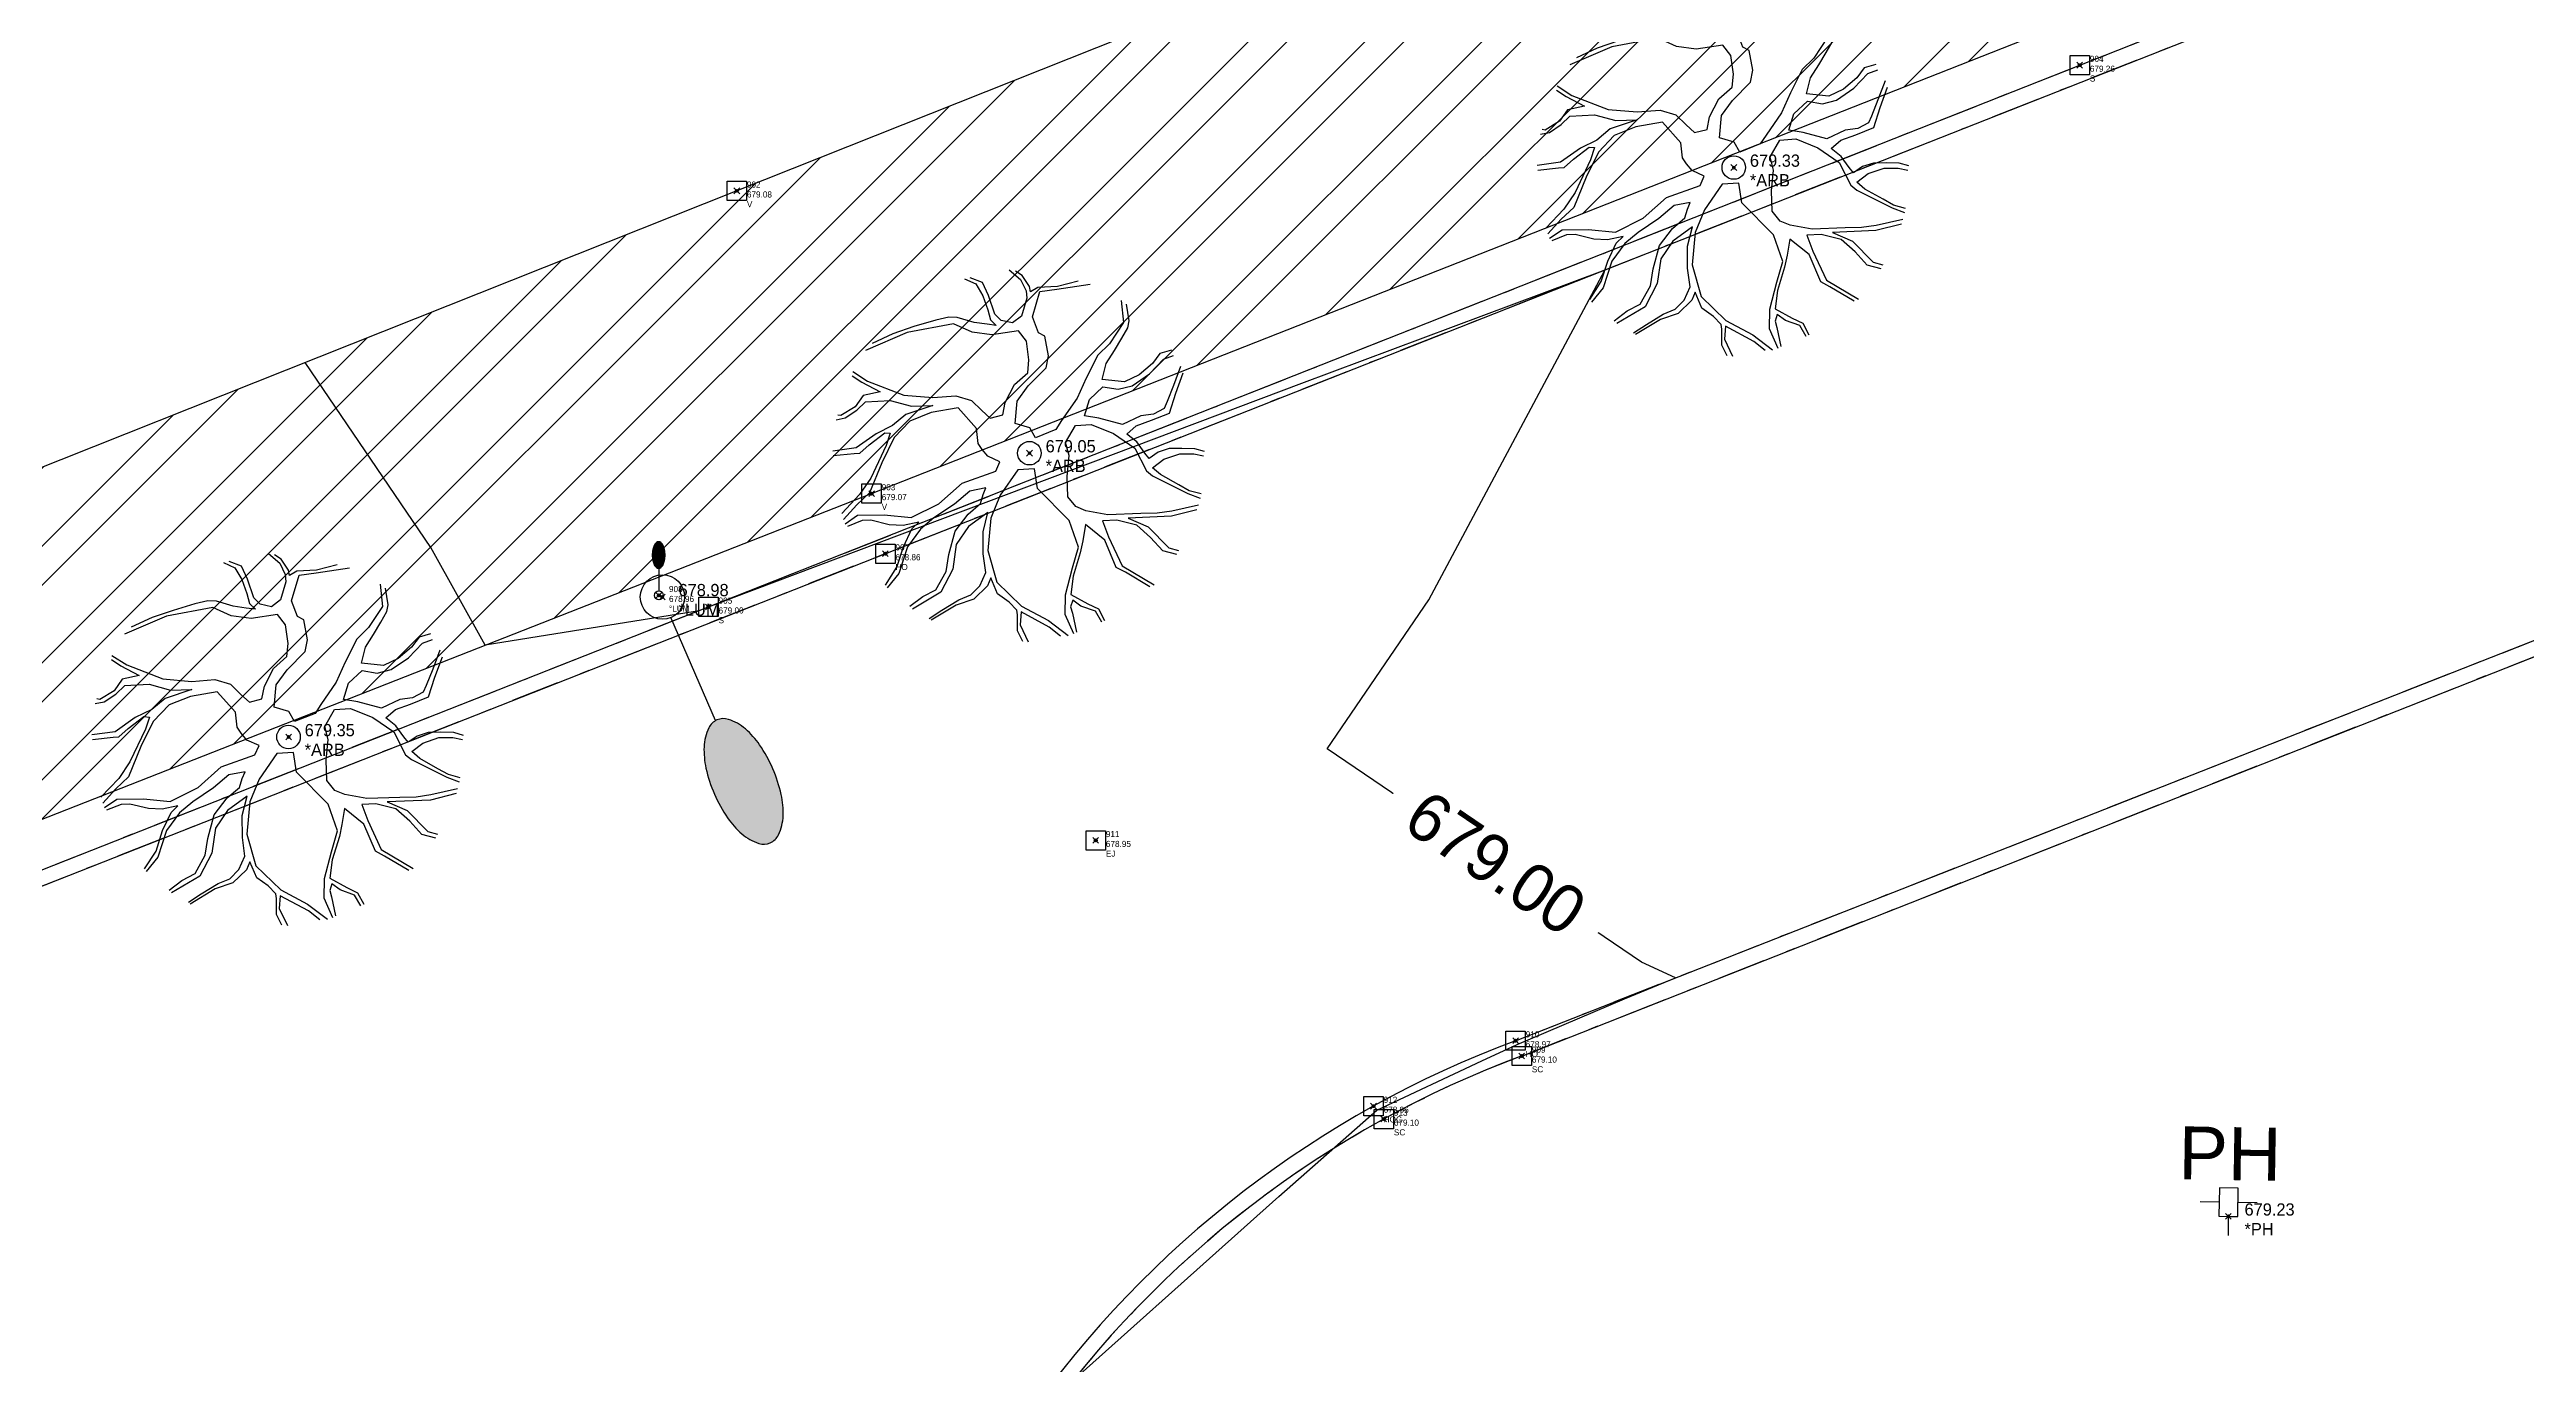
# Model space of a CAD drawing. Extents: x 350769 to 354978, y 6304672 to 6307963.
# Drawn here: x 352655.64 to 352681.33, y 6305474.13 to 6305487.78 of the extents above; entities that cross this region are included whole.
import ezdxf

# ---------------------------------------------------------------- set-up
doc = ezdxf.new("R2010")
doc.units = 0
doc.header["$PDMODE"] = 35
doc.header["$PDSIZE"] = 0.03
doc.linetypes.add('CONTINUOS', pattern=[0])
doc.linetypes.add('JPG_DASHDOT', pattern=[1, 0.5, -0.25, 0, -0.25])
doc.layers.get('0').update_dxf_attribs({"linetype": 'CONTINUOUS'})
doc.layers.add('0_ASD_TOPOGRAFIA_ELEMENTOS', color=7, linetype='CONTINUOS', lineweight=5, true_color=0xbdbdbd)
for name, color, linetype in [('1-PAVIMENTO', 161, 'CONTINUOUS'), ('1-SOLERA', 212, 'CONTINUOUS'), ('1-VEREDA', 251, 'CONTINUOUS'), ('2-ACHURADO JARDINERA', 252, 'CONTINUOUS'), ('2-ACHURADO VEREDA', 252, 'CONTINUOUS'), ('C-TINN', 5, 'CONTINUOUS'), ('C-TOPO - BORDE - 3', 7, 'CONTINUOUS'), ('C-TOPO-MINR', 8, 'CONTINUOUS'), ('TOP-URB-SOLERAS', 2, 'JPG_DASHDOT'), ('V-NODE - 2013', 4, 'CONTINUOUS'), ('V-NODE DIC 2005', 4, 'CONTINUOUS'), ('V-NODE-TEXT 2013', 2, 'CONTINUOUS'), ('V-NODE-TEXT DIC 2005', 2, 'CONTINUOUS'), ('Z-ARB', 253, 'CONTINUOUS'), ('Z-LUM', 253, 'CONTINUOUS'), ('Z-PH', 253, 'CONTINUOUS')]:
    doc.layers.add(name, color=color, linetype=linetype)
doc.styles.add('A', font='arial.ttf', dxfattribs={"height": 2})

# ---------------------------------------------------------------- blocks, each defined once
blk = doc.blocks.new('ARB')
at = {"layer": 'Z-ARB', "linetype": 'Continuous'}
for p, q in [((-0.702, 1.798), (-0.583, 1.746)), ((-0.515, 1.763), (-0.643, 1.81)), ((-0.239, 1.899), (-0.12, 1.8)), ((-0.104, 1.843), (-0.176, 1.887)), ((-0.12, 1.8), (-0.061, 1.684)), ((-0.028, 1.73), (-0.104, 1.843)), ((-0.583, 1.746), (-0.509, 1.626)), ((-0.451, 1.63), (-0.515, 1.763)), ((-0.509, 1.626), (-0.456, 1.48)), ((-0.383, 1.436), (-0.451, 1.63)), ((-0.052, 1.607), (-0.104, 1.421)), ((-0.061, 1.684), (-0.052, 1.607)), ((-0.015, 1.675), (-0.028, 1.73)), ((0.059, 1.721), (-0.015, 1.675)), ((0.008, 1.414), (0.083, 1.679)), ((0.263, 1.735), (0.059, 1.721)), ((0.083, 1.679), (0.258, 1.706)), ((0.258, 1.706), (0.603, 1.763)), ((0.476, 1.792), (0.263, 1.735)), ((0.925, 1.599), (0.953, 1.37)), ((1.013, 1.388), (0.981, 1.56)), ((-1.218, 1.294), (-1.435, 1.215)), ((-0.807, 1.329), (-1.286, 1.232)), ((-0.994, 1.364), (-1.218, 1.294)), ((-0.859, 1.399), (-0.994, 1.364)), ((-0.77, 1.397), (-0.859, 1.399)), ((-0.613, 1.246), (-0.807, 1.329)), ((-0.594, 1.348), (-0.77, 1.397)), ((-0.46, 1.33), (-0.594, 1.348)), ((-0.365, 1.32), (-0.46, 1.33)), ((-0.456, 1.48), (-0.427, 1.377)), ((-0.427, 1.377), (-0.365, 1.32)), ((-0.315, 1.371), (-0.383, 1.436)), ((-0.198, 1.348), (-0.315, 1.371)), ((-0.104, 1.421), (-0.198, 1.348)), ((0.074, 1.251), (0.008, 1.414)), ((0.953, 1.37), (0.813, 1.148)), ((0.938, 1.207), (0.999, 1.316)), ((0.999, 1.316), (1.013, 1.388)), ((-1.286, 1.232), (-1.718, 1.038)), ((-1.435, 1.215), (-1.648, 1.112)), ((-0.408, 1.222), (-0.613, 1.246)), ((-0.133, 1.268), (-0.408, 1.222)), ((-0.048, 1.161), (-0.133, 1.268)), ((-0.02, 0.968), (-0.048, 1.161)), ((0.14, 1.216), (0.074, 1.251)), ((0.182, 1.012), (0.14, 1.216)), ((0.813, 1.148), (0.693, 1.027)), ((0.782, 0.943), (0.864, 1.078)), ((0.864, 1.078), (0.938, 1.207)), ((1.337, 1.055), (1.26, 0.95)), ((1.457, 1.093), (1.337, 1.055)), ((1.374, 0.996), (1.478, 1.036)), ((-1.85, 0.774), (-1.749, 0.71)), ((-1.845, 0.817), (-1.69, 0.721)), ((-0.167, 0.709), (-0.03, 0.834)), ((-0.03, 0.834), (-0.02, 0.968)), ((-0.024, 0.697), (0.158, 0.888)), ((0.158, 0.888), (0.182, 1.012)), ((0.575, 0.786), (0.486, 0.577)), ((0.693, 1.027), (0.575, 0.786)), ((0.743, 0.777), (0.782, 0.943)), ((0.973, 0.756), (0.743, 0.777)), ((1.125, 0.832), (0.973, 0.756)), ((1.054, 0.717), (1.231, 0.842)), ((1.26, 0.95), (1.125, 0.832)), ((1.231, 0.842), (1.374, 0.996)), ((1.554, 0.924), (1.484, 0.726)), ((1.509, 0.646), (1.582, 0.858)), ((-1.735, 0.571), (-1.815, 0.451)), ((-1.749, 0.71), (-1.558, 0.613)), ((-1.558, 0.613), (-1.735, 0.571)), ((-1.707, 0.506), (-1.453, 0.525)), ((-1.69, 0.721), (-1.313, 0.581)), ((-1.453, 0.525), (-1.23, 0.467)), ((-1.313, 0.581), (-1.01, 0.561)), ((-1.01, 0.561), (-0.772, 0.583)), ((-0.772, 0.583), (-0.611, 0.538)), ((-0.611, 0.538), (-0.502, 0.434)), ((-0.283, 0.392), (-0.259, 0.523)), ((-0.259, 0.523), (-0.167, 0.709)), ((-0.154, 0.307), (-0.135, 0.537)), ((-0.135, 0.537), (-0.024, 0.697)), ((0.486, 0.577), (0.329, 0.343)), ((0.565, 0.396), (0.614, 0.568)), ((0.614, 0.568), (0.752, 0.7)), ((0.752, 0.7), (0.909, 0.677)), ((0.909, 0.677), (1.054, 0.717)), ((1.419, 0.557), (1.39, 0.487)), ((1.484, 0.726), (1.419, 0.557)), ((1.445, 0.439), (1.509, 0.646)), ((-2.01, 0.315), (-1.918, 0.335)), ((-1.962, 0.358), (-1.993, 0.364)), ((-1.815, 0.451), (-1.962, 0.358)), ((-1.918, 0.335), (-1.797, 0.417)), ((-1.797, 0.417), (-1.707, 0.506)), ((-1.423, 0.263), (-1.593, 0.175)), ((-1.287, 0.38), (-1.423, 0.263)), ((-1.244, 0.312), (-1.406, 0.139)), ((-1.01, 0.478), (-1.287, 0.38)), ((-1.024, 0.405), (-1.244, 0.312)), ((-1.23, 0.467), (-1.01, 0.478)), ((-0.747, 0.458), (-1.024, 0.405)), ((-0.553, 0.248), (-0.747, 0.458)), ((-0.502, 0.434), (-0.412, 0.356)), ((-0.412, 0.356), (-0.283, 0.392)), ((-0.154, 0.307), (-0.154, 0.307)), ((-0.001, 0.263), (-0.154, 0.307)), ((0.06, 0.161), (-0.001, 0.263)), ((0.329, 0.343), (0.271, 0.249)), ((0.374, 0.116), (0.473, 0.293)), ((0.473, 0.293), (0.637, 0.307)), ((0.714, 0.375), (0.565, 0.396)), ((0.637, 0.307), (0.87, 0.217)), ((0.961, 0.313), (0.714, 0.375)), ((1.148, 0.406), (0.961, 0.313)), ((1.007, 0.214), (1.104, 0.301)), ((1.104, 0.301), (1.261, 0.361)), ((1.281, 0.425), (1.148, 0.406)), ((1.261, 0.361), (1.445, 0.439)), ((1.39, 0.487), (1.281, 0.425)), ((-1.799, 0.026), (-2.04, -0.011)), ((-1.593, 0.175), (-1.799, 0.026)), ((-1.76, -0.027), (-1.663, 0.06)), ((-1.663, 0.06), (-1.502, 0.188)), ((-1.486, 0.056), (-1.64, -0.284)), ((-1.406, 0.139), (-1.529, -0.124)), ((-1.502, 0.188), (-1.446, 0.184)), ((-1.446, 0.184), (-1.486, 0.056)), ((-0.534, 0.093), (-0.553, 0.248)), ((-0.49, 0.032), (-0.534, 0.093)), ((-0.431, -0.039), (-0.49, 0.032)), ((0.271, 0.249), (0.06, 0.161)), ((0.413, -0.019), (0.374, 0.116)), ((0.87, 0.217), (1.092, 0.069)), ((1.112, 0.134), (1.007, 0.214)), ((1.092, 0.069), (1.217, -0.165)), ((1.196, 0.02), (1.112, 0.134)), ((1.242, -0.034), (1.196, 0.02)), ((1.335, 0.031), (1.242, -0.034)), ((1.447, 0.07), (1.335, 0.031)), ((1.394, -0.041), (1.559, 0.018)), ((1.578, 0.075), (1.447, 0.07)), ((1.559, 0.018), (1.705, 0.021)), ((1.714, 0.072), (1.578, 0.075)), ((1.705, 0.021), (1.806, 0.001)), ((1.814, 0.045), (1.714, 0.072)), ((-2.033, -0.058), (-1.818, -0.031)), ((-1.818, -0.031), (-1.76, -0.027)), ((-1.529, -0.124), (-1.653, -0.439)), ((-0.694, -0.321), (-0.346, -0.191)), ((-0.304, -0.094), (-0.431, -0.039)), ((-0.346, -0.191), (-0.304, -0.094)), ((-0.117, -0.175), (-0.297, -0.442)), ((0.055, -0.162), (-0.117, -0.175)), ((0.089, -0.365), (0.055, -0.162)), ((0.396, -0.235), (0.413, -0.019)), ((0.404, -0.447), (0.396, -0.235)), ((1.217, -0.165), (1.28, -0.215)), ((1.28, -0.132), (1.394, -0.041)), ((1.364, -0.201), (1.28, -0.132)), ((1.28, -0.215), (1.65, -0.391)), ((1.554, -0.305), (1.364, -0.201)), ((-1.754, -0.458), (-1.937, -0.656)), ((-1.653, -0.439), (-1.782, -0.565)), ((-1.64, -0.284), (-1.754, -0.458)), ((-0.93, -0.54), (-0.694, -0.321)), ((-0.613, -0.404), (-0.768, -0.54)), ((-0.445, -0.368), (-0.613, -0.404)), ((-0.5, -0.531), (-0.474, -0.438)), ((-0.474, -0.438), (-0.445, -0.368)), ((-0.297, -0.442), (-0.391, -0.68)), ((0.422, -0.692), (0.089, -0.365)), ((0.49, -0.547), (0.404, -0.447)), ((1.761, -0.511), (1.485, -0.578)), ((1.664, -0.363), (1.554, -0.305)), ((1.65, -0.391), (1.778, -0.438)), ((1.787, -0.395), (1.664, -0.363)), ((-1.782, -0.565), (-1.916, -0.718)), ((-1.898, -0.762), (-1.771, -0.673)), ((-1.724, -0.727), (-1.874, -0.789)), ((-1.771, -0.673), (-1.495, -0.665)), ((-1.635, -0.722), (-1.724, -0.727)), ((-1.441, -0.766), (-1.635, -0.722)), ((-1.495, -0.665), (-1.216, -0.688)), ((-1.297, -0.771), (-1.441, -0.766)), ((-1.136, -0.734), (-1.297, -0.771)), ((-1.216, -0.688), (-0.93, -0.54)), ((-1.206, -0.803), (-1.136, -0.734)), ((-0.982, -0.688), (-1.118, -0.805)), ((-0.768, -0.54), (-0.982, -0.688)), ((-0.757, -0.821), (-0.626, -0.643)), ((-0.626, -0.643), (-0.5, -0.531)), ((-0.42, -0.622), (-0.619, -0.772)), ((-0.467, -0.824), (-0.42, -0.622)), ((-0.391, -0.68), (-0.415, -1.015)), ((0.523, -0.967), (0.422, -0.692)), ((0.595, -0.589), (0.49, -0.547)), ((0.592, -0.732), (0.568, -0.901)), ((0.796, -0.891), (0.592, -0.732)), ((0.822, -0.625), (0.595, -0.589)), ((0.917, -0.681), (0.77, -0.69)), ((0.77, -0.69), (0.835, -0.854)), ((1.165, -0.608), (0.822, -0.625)), ((1.126, -0.728), (0.917, -0.681)), ((1.483, -0.631), (1.034, -0.658)), ((1.034, -0.658), (1.244, -0.743)), ((1.271, -0.854), (1.126, -0.728)), ((1.335, -0.602), (1.165, -0.608)), ((1.244, -0.743), (1.461, -0.958)), ((1.485, -0.578), (1.335, -0.602)), ((1.747, -0.56), (1.483, -0.631)), ((-1.355, -1.205), (-1.29, -0.991)), ((-1.25, -0.991), (-1.335, -1.269)), ((-1.29, -0.991), (-1.206, -0.803)), ((-1.118, -0.805), (-1.25, -0.991)), ((-0.82, -1.065), (-0.757, -0.821)), ((-0.743, -0.959), (-0.776, -1.217)), ((-0.619, -0.772), (-0.743, -0.959)), ((-0.462, -1.051), (-0.467, -0.824)), ((-0.415, -1.015), (-0.316, -1.342)), ((0.466, -1.183), (0.523, -0.967)), ((0.544, -1.024), (0.474, -1.267)), ((0.568, -0.901), (0.544, -1.024)), ((0.92, -1.171), (0.796, -0.891)), ((0.835, -0.854), (0.98, -1.153)), ((1.398, -0.991), (1.271, -0.854)), ((1.545, -1.027), (1.398, -0.991)), ((1.461, -0.958), (1.561, -0.985)), ((-1.472, -1.393), (-1.355, -1.205)), ((-1.335, -1.269), (-1.453, -1.419)), ((-0.947, -1.433), (-0.845, -1.241)), ((-0.776, -1.217), (-0.895, -1.458)), ((-0.845, -1.241), (-0.82, -1.065)), ((-0.493, -1.384), (-0.434, -1.244)), ((-0.434, -1.244), (-0.462, -1.051)), ((0.396, -1.463), (0.466, -1.183)), ((0.474, -1.267), (0.453, -1.459)), ((1.016, -1.22), (0.92, -1.171)), ((0.98, -1.153), (1.315, -1.345)), ((1.27, -1.366), (1.016, -1.22)), ((-1.214, -1.608), (-1.082, -1.505)), ((-0.895, -1.458), (-1.187, -1.636)), ((-1.082, -1.505), (-0.947, -1.433)), ((-0.881, -1.642), (-0.707, -1.532)), ((-0.552, -1.523), (-0.734, -1.587)), ((-0.707, -1.532), (-0.584, -1.48)), ((-0.584, -1.48), (-0.493, -1.384)), ((-0.413, -1.384), (-0.552, -1.523)), ((-0.38, -1.3), (-0.413, -1.384)), ((-0.307, -1.465), (-0.38, -1.3)), ((-0.316, -1.342), (-0.056, -1.588)), ((-0.185, -1.548), (-0.307, -1.465)), ((0.397, -1.667), (0.396, -1.463)), ((0.453, -1.459), (0.629, -1.553)), ((0.475, -1.516), (0.453, -1.587)), ((0.56, -1.577), (0.475, -1.516)), ((-1.011, -1.73), (-0.881, -1.642)), ((-0.734, -1.587), (-0.991, -1.749)), ((-0.104, -1.631), (-0.185, -1.548)), ((-0.097, -1.678), (-0.104, -1.631)), ((-0.096, -1.844), (-0.097, -1.678)), ((-0.059, -1.648), (-0.068, -1.782)), ((-0.068, -1.782), (0.019, -1.957)), ((0.235, -1.802), (-0.059, -1.648)), ((-0.056, -1.588), (0.224, -1.732)), ((0.224, -1.732), (0.433, -1.885)), ((0.49, -1.868), (0.397, -1.667)), ((0.453, -1.587), (0.473, -1.651)), ((0.473, -1.651), (0.516, -1.848)), ((0.712, -1.629), (0.56, -1.577)), ((0.629, -1.553), (0.741, -1.604)), ((0.779, -1.74), (0.712, -1.629)), ((0.741, -1.604), (0.807, -1.722)), ((-0.037, -1.953), (-0.096, -1.844)), ((0.354, -1.892), (0.235, -1.802))]:
    blk.add_line(p, q, dxfattribs=at)
at = {"layer": 'Z-ARB'}
blk.add_circle((0, 0), 0.122, dxfattribs=at)
blk = doc.blocks.new('LUM')
blk.add_hatch(color=256).paths.add_polyline_path([(0.32, 2.09, 0.048714), (0.293, 2.371, 0.062489), (0.224, 2.581, 0.102974), (0.101, 2.743, 0.180941), (-0.01, 2.784, 0.180941), (-0.121, 2.743, 0.102974), (-0.244, 2.581, 0.062489), (-0.313, 2.371, 0.048714), (-0.341, 2.09, 0.048714), (-0.313, 1.808, 0.062489), (-0.244, 1.599, 0.102974), (-0.121, 1.437, 0.180941), (-0.01, 1.395, 0.180941), (0.101, 1.437, 0.102974), (0.224, 1.599, 0.062489), (0.293, 1.808, 0.048714)])
at = {"layer": 'Z-LUM'}
blk.add_lwpolyline([(-0.341, 2.09, 0.048714), (-0.313, 1.808, 0.062489), (-0.244, 1.599, 0.102974), (-0.121, 1.437, 0.180941), (-0.01, 1.395, 0.180941), (0.101, 1.437, 0.102974), (0.224, 1.599, 0.062489), (0.293, 1.808, 0.048714), (0.32, 2.09, 0.048714), (0.293, 2.371, 0.062489), (0.224, 2.581, 0.102974), (0.101, 2.743, 0.180941), (-0.01, 2.784, 0.180941), (-0.121, 2.743, 0.102974), (-0.244, 2.581, 0.062489), (-0.313, 2.371, 0.048714)], format="xyb", close=True, dxfattribs=at)
blk.add_lwpolyline([(0.006, 1.395), (0.006, 0.23)], dxfattribs=at)
blk.add_circle((0, 0), 0.23, dxfattribs=at)
blk = doc.blocks.new('PH')
at = {"layer": 'Z-PH'}
for p, q in [((-0.098, 0.295), (-0.098, 0)), ((0.098, 0.295), (-0.098, 0.295)), ((0.098, 0), (0.098, 0.295)), ((-0.098, 0.148), (-0.295, 0.148)), ((-0.098, 0), (-0.01, 0)), ((0.01, 0), (0.098, 0)), ((0.098, 0.148), (0.295, 0.148)), ((0, -0.01), (0, -0.197))]:
    blk.add_line(p, q, dxfattribs=at)
blk.add_circle((0, 0), 0.00984, dxfattribs=at)
at = {"layer": 'Z-PH', "style": 'A'}
blk.add_text('PH', height=0.55, dxfattribs=at).set_placement((-0.527, 0.377))
blk = doc.blocks.new('*U469', base_point=(352662.77, 6305486.309))
at = {"layer": 'V-NODE - 2013', "lineweight": -2}
blk.add_point((352662.77, 6305486.309), dxfattribs=at)
at = {"layer": 'V-NODE-TEXT 2013', "linetype": 'ByBlock', "char_height": 0.0635}
for s, insert, attachment_point in [('902', (352662.875, 6305486.342), 7), ('679.08', (352662.875, 6305486.304), 1), ('V', (352662.875, 6305486.203), 1)]:
    blk.add_mtext(s, dxfattribs=dict(at, insert=insert, attachment_point=attachment_point))
blk = doc.blocks.new('*U470', base_point=(352664.168, 6305483.169))
at = {"layer": 'V-NODE - 2013', "lineweight": -2}
blk.add_point((352664.168, 6305483.169), dxfattribs=at)
at = {"layer": 'V-NODE-TEXT 2013', "linetype": 'ByBlock', "char_height": 0.0635}
for s, insert, attachment_point in [('903', (352664.273, 6305483.202), 7), ('V', (352664.273, 6305483.063), 1), ('679.07', (352664.273, 6305483.164), 1)]:
    blk.add_mtext(s, dxfattribs=dict(at, insert=insert, attachment_point=attachment_point))
blk = doc.blocks.new('*U488', base_point=(352670.911, 6305477.334))
at = {"layer": 'V-NODE - 2013', "lineweight": -2}
blk.add_point((352670.911, 6305477.334), dxfattribs=at)
at = {"layer": 'V-NODE-TEXT 2013', "linetype": 'ByBlock', "char_height": 0.0635}
for s, insert, attachment_point in [('909', (352671.016, 6305477.367), 7), ('679.10', (352671.016, 6305477.329), 1), ('SC', (352671.016, 6305477.228), 1)]:
    blk.add_mtext(s, dxfattribs=dict(at, insert=insert, attachment_point=attachment_point))
blk = doc.blocks.new('*U489', base_point=(352669.48, 6305476.68))
at = {"layer": 'V-NODE - 2013', "lineweight": -2}
blk.add_point((352669.48, 6305476.68), dxfattribs=at)
at = {"layer": 'V-NODE-TEXT 2013', "linetype": 'ByBlock', "char_height": 0.0635}
for s, insert, attachment_point in [('SC', (352669.585, 6305476.574), 1), ('913', (352669.585, 6305476.713), 7), ('679.10', (352669.585, 6305476.675), 1)]:
    blk.add_mtext(s, dxfattribs=dict(at, insert=insert, attachment_point=attachment_point))
blk = doc.blocks.new('*U504', base_point=(352676.698, 6305487.613))
at = {"layer": 'V-NODE - 2013', "lineweight": -2}
blk.add_point((352676.698, 6305487.613), dxfattribs=at)
at = {"layer": 'V-NODE-TEXT 2013', "linetype": 'ByBlock', "char_height": 0.0635}
for s, insert, attachment_point in [('904', (352676.803, 6305487.646), 7), ('679.26', (352676.803, 6305487.608), 1), ('S', (352676.803, 6305487.507), 1)]:
    blk.add_mtext(s, dxfattribs=dict(at, insert=insert, attachment_point=attachment_point))
blk = doc.blocks.new('*U505', base_point=(352662.476, 6305481.993))
at = {"layer": 'V-NODE - 2013', "lineweight": -2}
blk.add_point((352662.476, 6305481.993), dxfattribs=at)
at = {"layer": 'V-NODE-TEXT 2013', "linetype": 'ByBlock', "char_height": 0.0635}
for s, insert, attachment_point in [('905', (352662.581, 6305482.026), 7), ('679.00', (352662.581, 6305481.988), 1), ('S', (352662.581, 6305481.887), 1)]:
    blk.add_mtext(s, dxfattribs=dict(at, insert=insert, attachment_point=attachment_point))
blk = doc.blocks.new('*U528', base_point=(352669.374, 6305476.814))
at = {"layer": 'V-NODE - 2013', "lineweight": -2}
blk.add_point((352669.374, 6305476.814), dxfattribs=at)
at = {"layer": 'V-NODE-TEXT 2013', "linetype": 'ByBlock', "char_height": 0.0635}
for s, insert, attachment_point in [('912', (352669.479, 6305476.847), 7), ('678.96', (352669.479, 6305476.809), 1), ('HOC', (352669.479, 6305476.708), 1)]:
    blk.add_mtext(s, dxfattribs=dict(at, insert=insert, attachment_point=attachment_point))
blk = doc.blocks.new('*U542', base_point=(352664.311, 6305482.545))
at = {"layer": 'V-NODE - 2013', "lineweight": -2}
blk.add_point((352664.311, 6305482.545), dxfattribs=at)
at = {"layer": 'V-NODE-TEXT 2013', "linetype": 'ByBlock', "char_height": 0.0635}
for s, insert, attachment_point in [('907', (352664.416, 6305482.578), 7), ('678.86', (352664.416, 6305482.54), 1), ('HO', (352664.416, 6305482.439), 1)]:
    blk.add_mtext(s, dxfattribs=dict(at, insert=insert, attachment_point=attachment_point))
blk = doc.blocks.new('*U543', base_point=(352670.847, 6305477.493))
at = {"layer": 'V-NODE - 2013', "lineweight": -2}
blk.add_point((352670.847, 6305477.493), dxfattribs=at)
at = {"layer": 'V-NODE-TEXT 2013', "linetype": 'ByBlock', "char_height": 0.0635}
for s, insert, attachment_point in [('910', (352670.952, 6305477.526), 7), ('678.97', (352670.952, 6305477.488), 1), ('HO', (352670.952, 6305477.387), 1)]:
    blk.add_mtext(s, dxfattribs=dict(at, insert=insert, attachment_point=attachment_point))
blk = doc.blocks.new('*U556', base_point=(352666.493, 6305479.571))
at = {"layer": 'V-NODE - 2013', "lineweight": -2}
blk.add_point((352666.493, 6305479.571), dxfattribs=at)
at = {"layer": 'V-NODE-TEXT 2013', "linetype": 'ByBlock', "char_height": 0.0635}
for s, insert, attachment_point in [('911', (352666.598, 6305479.604), 7), ('678.95', (352666.598, 6305479.566), 1), ('EJ', (352666.598, 6305479.465), 1)]:
    blk.add_mtext(s, dxfattribs=dict(at, insert=insert, attachment_point=attachment_point))
blk = doc.blocks.new('*U581', base_point=(352661.962, 6305482.113))
at = {"layer": 'V-NODE - 2013', "lineweight": -2}
blk.add_point((352661.962, 6305482.113), dxfattribs=at)
at = {"layer": 'V-NODE-TEXT 2013', "linetype": 'ByBlock', "char_height": 0.0635}
for s, insert, attachment_point in [('908', (352662.067, 6305482.146), 7), ('678.96', (352662.067, 6305482.108), 1), ('°LUM', (352662.067, 6305482.007), 1)]:
    blk.add_mtext(s, dxfattribs=dict(at, insert=insert, attachment_point=attachment_point))
blk = doc.blocks.new('*U1327')
at = {"color": 0, "linetype": 'ByBlock', "lineweight": -2, "transparency": 16777216}
blk.add_point((0, 0), dxfattribs=at)
blk = doc.blocks.new('*U1666', base_point=(352658.186, 6305480.579))
at = {"layer": 'V-NODE-TEXT DIC 2005', "linetype": 'ByBlock', "char_height": 0.127}
for s, insert, attachment_point in [('679.35', (352658.353, 6305480.65), 4), ('*ARB', (352658.353, 6305480.511), 1)]:
    blk.add_mtext(s, dxfattribs=dict(at, insert=insert, attachment_point=attachment_point))
blk = doc.blocks.new('*U1667', base_point=(352658.186, 6305480.579))
at = {"layer": 'V-NODE-TEXT DIC 2005', "color": 2, "lineweight": -2}
blk.add_blockref('*U1666', (352658.186, 6305480.579), dxfattribs=at)
blk = doc.blocks.new('*U1660', base_point=(352665.87, 6305483.524))
at = {"layer": 'V-NODE-TEXT DIC 2005', "linetype": 'ByBlock', "char_height": 0.127}
for s, insert, attachment_point in [('679.05', (352666.037, 6305483.595), 4), ('*ARB', (352666.037, 6305483.456), 1)]:
    blk.add_mtext(s, dxfattribs=dict(at, insert=insert, attachment_point=attachment_point))
blk = doc.blocks.new('*U1661', base_point=(352665.87, 6305483.524))
at = {"layer": 'V-NODE-TEXT DIC 2005', "color": 2, "lineweight": -2}
blk.add_blockref('*U1660', (352665.87, 6305483.524), dxfattribs=at)
blk = doc.blocks.new('*U1658', base_point=(352673.174, 6305486.488))
at = {"layer": 'V-NODE-TEXT DIC 2005', "linetype": 'ByBlock', "char_height": 0.127}
for s, insert, attachment_point in [('679.33', (352673.341, 6305486.559), 4), ('*ARB', (352673.341, 6305486.42), 1)]:
    blk.add_mtext(s, dxfattribs=dict(at, insert=insert, attachment_point=attachment_point))
blk = doc.blocks.new('*U1659', base_point=(352673.174, 6305486.488))
at = {"layer": 'V-NODE-TEXT DIC 2005', "color": 2, "lineweight": -2}
blk.add_blockref('*U1658', (352673.174, 6305486.488), dxfattribs=at)
blk = doc.blocks.new('*U1494', base_point=(352662.063, 6305482.032))
at = {"layer": 'V-NODE-TEXT DIC 2005', "linetype": 'ByBlock', "char_height": 0.127}
for s, insert, attachment_point in [('*LUM', (352662.23, 6305481.964), 1), ('678.98', (352662.23, 6305482.103), 4)]:
    blk.add_mtext(s, dxfattribs=dict(at, insert=insert, attachment_point=attachment_point))
blk = doc.blocks.new('*U1495', base_point=(352662.063, 6305482.032))
at = {"layer": 'V-NODE-TEXT DIC 2005', "color": 2, "lineweight": -2}
blk.add_blockref('*U1494', (352662.063, 6305482.032), dxfattribs=at)
blk = doc.blocks.new('*U1452', base_point=(352678.304, 6305475.607))
at = {"layer": 'V-NODE-TEXT DIC 2005', "linetype": 'ByBlock', "char_height": 0.127}
for s, insert, attachment_point in [('*PH', (352678.471, 6305475.539), 1), ('679.23', (352678.471, 6305475.678), 4)]:
    blk.add_mtext(s, dxfattribs=dict(at, insert=insert, attachment_point=attachment_point))
blk = doc.blocks.new('*U1453', base_point=(352678.304, 6305475.607))
at = {"layer": 'V-NODE-TEXT DIC 2005', "color": 2, "lineweight": -2}
blk.add_blockref('*U1452', (352678.304, 6305475.607), dxfattribs=at)
blk = doc.blocks.new('*U4727', base_point=(352662.77, 6305486.309))
at = {"layer": 'V-NODE - 2013', "lineweight": -2}
blk.add_point((352662.77, 6305486.309), dxfattribs=at)
at = {"layer": 'V-NODE-TEXT 2013', "linetype": 'ByBlock', "char_height": 0.0635}
for s, insert, attachment_point in [('902', (352662.875, 6305486.342), 7), ('679.08', (352662.875, 6305486.304), 1), ('V', (352662.875, 6305486.203), 1)]:
    blk.add_mtext(s, dxfattribs=dict(at, insert=insert, attachment_point=attachment_point))
blk = doc.blocks.new('*U4728', base_point=(352664.168, 6305483.169))
at = {"layer": 'V-NODE - 2013', "lineweight": -2}
blk.add_point((352664.168, 6305483.169), dxfattribs=at)
at = {"layer": 'V-NODE-TEXT 2013', "linetype": 'ByBlock', "char_height": 0.0635}
for s, insert, attachment_point in [('903', (352664.273, 6305483.202), 7), ('V', (352664.273, 6305483.063), 1), ('679.07', (352664.273, 6305483.164), 1)]:
    blk.add_mtext(s, dxfattribs=dict(at, insert=insert, attachment_point=attachment_point))
blk = doc.blocks.new('*U4746', base_point=(352670.911, 6305477.334))
at = {"layer": 'V-NODE - 2013', "lineweight": -2}
blk.add_point((352670.911, 6305477.334), dxfattribs=at)
at = {"layer": 'V-NODE-TEXT 2013', "linetype": 'ByBlock', "char_height": 0.0635}
for s, insert, attachment_point in [('909', (352671.016, 6305477.367), 7), ('679.10', (352671.016, 6305477.329), 1), ('SC', (352671.016, 6305477.228), 1)]:
    blk.add_mtext(s, dxfattribs=dict(at, insert=insert, attachment_point=attachment_point))
blk = doc.blocks.new('*U4747', base_point=(352669.48, 6305476.68))
at = {"layer": 'V-NODE - 2013', "lineweight": -2}
blk.add_point((352669.48, 6305476.68), dxfattribs=at)
at = {"layer": 'V-NODE-TEXT 2013', "linetype": 'ByBlock', "char_height": 0.0635}
for s, insert, attachment_point in [('SC', (352669.585, 6305476.574), 1), ('913', (352669.585, 6305476.713), 7), ('679.10', (352669.585, 6305476.675), 1)]:
    blk.add_mtext(s, dxfattribs=dict(at, insert=insert, attachment_point=attachment_point))
blk = doc.blocks.new('*U4762', base_point=(352676.698, 6305487.613))
at = {"layer": 'V-NODE - 2013', "lineweight": -2}
blk.add_point((352676.698, 6305487.613), dxfattribs=at)
at = {"layer": 'V-NODE-TEXT 2013', "linetype": 'ByBlock', "char_height": 0.0635}
for s, insert, attachment_point in [('904', (352676.803, 6305487.646), 7), ('679.26', (352676.803, 6305487.608), 1), ('S', (352676.803, 6305487.507), 1)]:
    blk.add_mtext(s, dxfattribs=dict(at, insert=insert, attachment_point=attachment_point))
blk = doc.blocks.new('*U4763', base_point=(352662.476, 6305481.993))
at = {"layer": 'V-NODE - 2013', "lineweight": -2}
blk.add_point((352662.476, 6305481.993), dxfattribs=at)
at = {"layer": 'V-NODE-TEXT 2013', "linetype": 'ByBlock', "char_height": 0.0635}
for s, insert, attachment_point in [('905', (352662.581, 6305482.026), 7), ('679.00', (352662.581, 6305481.988), 1), ('S', (352662.581, 6305481.887), 1)]:
    blk.add_mtext(s, dxfattribs=dict(at, insert=insert, attachment_point=attachment_point))
blk = doc.blocks.new('*U4786', base_point=(352669.374, 6305476.814))
at = {"layer": 'V-NODE - 2013', "lineweight": -2}
blk.add_point((352669.374, 6305476.814), dxfattribs=at)
at = {"layer": 'V-NODE-TEXT 2013', "linetype": 'ByBlock', "char_height": 0.0635}
for s, insert, attachment_point in [('912', (352669.479, 6305476.847), 7), ('678.96', (352669.479, 6305476.809), 1), ('HOC', (352669.479, 6305476.708), 1)]:
    blk.add_mtext(s, dxfattribs=dict(at, insert=insert, attachment_point=attachment_point))
blk = doc.blocks.new('*U4800', base_point=(352664.311, 6305482.545))
at = {"layer": 'V-NODE - 2013', "lineweight": -2}
blk.add_point((352664.311, 6305482.545), dxfattribs=at)
at = {"layer": 'V-NODE-TEXT 2013', "linetype": 'ByBlock', "char_height": 0.0635}
for s, insert, attachment_point in [('907', (352664.416, 6305482.578), 7), ('678.86', (352664.416, 6305482.54), 1), ('HO', (352664.416, 6305482.439), 1)]:
    blk.add_mtext(s, dxfattribs=dict(at, insert=insert, attachment_point=attachment_point))
blk = doc.blocks.new('*U4801', base_point=(352670.847, 6305477.493))
at = {"layer": 'V-NODE - 2013', "lineweight": -2}
blk.add_point((352670.847, 6305477.493), dxfattribs=at)
at = {"layer": 'V-NODE-TEXT 2013', "linetype": 'ByBlock', "char_height": 0.0635}
for s, insert, attachment_point in [('910', (352670.952, 6305477.526), 7), ('678.97', (352670.952, 6305477.488), 1), ('HO', (352670.952, 6305477.387), 1)]:
    blk.add_mtext(s, dxfattribs=dict(at, insert=insert, attachment_point=attachment_point))
blk = doc.blocks.new('*U4814', base_point=(352666.493, 6305479.571))
at = {"layer": 'V-NODE - 2013', "lineweight": -2}
blk.add_point((352666.493, 6305479.571), dxfattribs=at)
at = {"layer": 'V-NODE-TEXT 2013', "linetype": 'ByBlock', "char_height": 0.0635}
for s, insert, attachment_point in [('911', (352666.598, 6305479.604), 7), ('678.95', (352666.598, 6305479.566), 1), ('EJ', (352666.598, 6305479.465), 1)]:
    blk.add_mtext(s, dxfattribs=dict(at, insert=insert, attachment_point=attachment_point))
blk = doc.blocks.new('*U4839', base_point=(352661.962, 6305482.113))
at = {"layer": 'V-NODE - 2013', "lineweight": -2}
blk.add_point((352661.962, 6305482.113), dxfattribs=at)
at = {"layer": 'V-NODE-TEXT 2013', "linetype": 'ByBlock', "char_height": 0.0635}
for s, insert, attachment_point in [('908', (352662.067, 6305482.146), 7), ('678.96', (352662.067, 6305482.108), 1), ('°LUM', (352662.067, 6305482.007), 1)]:
    blk.add_mtext(s, dxfattribs=dict(at, insert=insert, attachment_point=attachment_point))
blk = doc.blocks.new('TOPOGRAFIA')
at = {"layer": '1-PAVIMENTO', "color": 9, "true_color": 0xbdbdbd}
blk.add_line((390670.847, 6302477.493), (390687.485, 6302484.034), dxfattribs=at)
at = {"layer": '1-PAVIMENTO', "color": 9, "true_color": 0xbdbdbd, "flags": 128}
blk.add_lwpolyline([(390778.751, 6302530.032, -0.004368), (390768.267, 6302525.571, 0.017812), (390748.137, 6302516.18, -0.016795), (390731.276, 6302508.927), (390726.567, 6302507.074), (390714.466, 6302502.374), (390703.285, 6302497.911), (390690.552, 6302492.881), (390678.164, 6302488.008), (390664.311, 6302482.545), (390652.539, 6302477.903), (390642.641, 6302473.994), (390634.116, 6302470.602), (390625.019, 6302467.041), (390618.951, 6302464.69)], format="xyb", dxfattribs=at)
at = {"layer": '1-PAVIMENTO', "color": 9, "true_color": 0xbdbdbd}
blk.add_arc((390674.642, 6302467.324), 10.854, 110.463, 144.7386, dxfattribs=at)
at = {"layer": '1-SOLERA', "color": 9, "true_color": 0xbdbdbd}
blk.add_line((390670.911, 6302477.334), (390687.52, 6302483.888), dxfattribs=at)
at = {"layer": '1-SOLERA', "color": 9, "true_color": 0xbdbdbd, "flags": 128}
blk.add_lwpolyline([(390618.854, 6302464.849), (390625.021, 6302467.203), (390634.071, 6302470.766), (390642.562, 6302474.132), (390652.485, 6302478.053), (390662.476, 6302481.993), (390676.698, 6302487.613), (390690.563, 6302493.092), (390703.274, 6302498.078), (390714.385, 6302502.511), (390726.509, 6302507.211), (390731.347, 6302509.152, 0.022188), (390748.051, 6302516.349, -0.013992), (390768.25, 6302525.771, -0.000879), (390778.682, 6302530.165, -0.008748)], format="xyb", dxfattribs=at)
at = {"layer": '1-SOLERA', "color": 9, "true_color": 0xbdbdbd}
blk.add_arc((390674.641, 6302467.28), 10.724, 110.3545, 144.5801, dxfattribs=at)
at = {"layer": '1-VEREDA', "color": 9, "true_color": 0xbdbdbd, "flags": 128}
blk.add_lwpolyline([(390688.808, 6302496.674), (390675.378, 6302491.326), (390662.77, 6302486.309), (390650.76, 6302481.531), (390641.08, 6302477.675), (390632.611, 6302474.335), (390623.668, 6302470.801), (390617.537, 6302468.424), (390605.764, 6302463.41), (390608.355, 6302461.211), (390618.346, 6302465.146), (390624.871, 6302467.668), (390633.825, 6302471.211), (390642.415, 6302474.593), (390652.307, 6302478.512), (390664.168, 6302483.169), (390676.565, 6302488.051), (390690.331, 6302493.466)], dxfattribs=at)
at = {"layer": 'C-TINN', "color": 9, "linetype": 'Continuous', "lineweight": -3, "true_color": 0xbdbdbd}
for points, elevation in [([(390676.598, 6302487.513), (390676.598, 6302487.713), (390676.798, 6302487.713), (390676.798, 6302487.513), (390676.598, 6302487.513)], 679.26), ([(390662.67, 6302486.209), (390662.67, 6302486.409), (390662.87, 6302486.409), (390662.87, 6302486.209), (390662.67, 6302486.209)], 679.085), ([(390664.068, 6302483.069), (390664.068, 6302483.269), (390664.268, 6302483.269), (390664.268, 6302483.069), (390664.068, 6302483.069)], 679.074), ([(390664.211, 6302482.445), (390664.211, 6302482.645), (390664.411, 6302482.645), (390664.411, 6302482.445), (390664.211, 6302482.445)], 678.861), ([(390662.376, 6302481.893), (390662.376, 6302482.093), (390662.576, 6302482.093), (390662.576, 6302481.893), (390662.376, 6302481.893)], 679.002), ([(390666.393, 6302479.471), (390666.393, 6302479.671), (390666.593, 6302479.671), (390666.593, 6302479.471), (390666.393, 6302479.471)], 678.95), ([(390670.747, 6302477.393), (390670.747, 6302477.593), (390670.947, 6302477.593), (390670.947, 6302477.393), (390670.747, 6302477.393)], 678.967), ([(390670.811, 6302477.234), (390670.811, 6302477.434), (390671.011, 6302477.434), (390671.011, 6302477.234), (390670.811, 6302477.234)], 679.096), ([(390669.274, 6302476.714), (390669.274, 6302476.914), (390669.474, 6302476.914), (390669.474, 6302476.714), (390669.274, 6302476.714)], 678.955), ([(390669.38, 6302476.58), (390669.38, 6302476.78), (390669.58, 6302476.78), (390669.58, 6302476.58), (390669.38, 6302476.58)], 679.096)]:
    blk.add_lwpolyline(points, dxfattribs=dict(at, elevation=elevation))
for p in [(390676.698, 6302487.613, 679.26), (390662.77, 6302486.309, 679.085), (390664.168, 6302483.169, 679.074), (390664.311, 6302482.545, 678.861), (390662.476, 6302481.993, 679.002), (390666.493, 6302479.571, 678.95), (390670.847, 6302477.493, 678.967), (390670.911, 6302477.334, 679.096), (390669.374, 6302476.814, 678.955), (390669.48, 6302476.68, 679.096)]:
    blk.add_point(p, dxfattribs=at)
at = {"layer": 'C-TOPO - BORDE - 3', "color": 9, "true_color": 0xbdbdbd, "elevation": 679.37, "flags": 128}
blk.add_lwpolyline([(390688.808, 6302496.674), (390675.378, 6302491.326), (390662.77, 6302486.309), (390650.76, 6302481.531), (390641.08, 6302477.675), (390632.611, 6302474.335), (390624.452, 6302474.813), (390624.509, 6302474.903), (390618.398, 6302475.353), (390613.752, 6302478.861), (390611.347, 6302485.278), (390611.125, 6302492.262), (390612.612, 6302499.135), (390615.728, 6302505.849), (390620.024, 6302510.854), (390622.381, 6302512.903), (390627.64, 6302516.232), (390630.852, 6302517.681), (390636.674, 6302518.961)], dxfattribs=at)
at = {"layer": 'C-TOPO-MINR', "color": 9, "linetype": 'Continuous', "lineweight": -3, "true_color": 0xbdbdbd, "elevation": 679}
blk.add_lwpolyline([(390665.81, 6302473.566), (390668.391, 6302475.875), (390669.408, 6302476.771), (390670.497, 6302477.285), (390670.863, 6302477.452), (390671.977, 6302477.926), (390672.506, 6302478.145), (390672.154, 6302478.307), (390668.893, 6302480.52), (390669.946, 6302482.067), (390671.774, 6302485.488), (390668.626, 6302484.311), (390662.502, 6302482.001), (390662.42, 6302481.97), (390662.376, 6302481.954), (390662.338, 6302481.946), (390660.16, 6302481.595), (390659.596, 6302482.61), (390658.293, 6302484.528)], dxfattribs=at)
at = {"color": 9, "true_color": 0xbdbdbd}
for name, p in [('*U4762', (390676.698, 6302487.613)), ('*U4727', (390662.77, 6302486.309)), ('*U4728', (390664.168, 6302483.169)), ('*U4800', (390664.311, 6302482.545)), ('*U4839', (390661.962, 6302482.113)), ('*U4763', (390662.476, 6302481.993)), ('*U4814', (390666.493, 6302479.571)), ('*U4801', (390670.847, 6302477.493)), ('*U4746', (390670.911, 6302477.334)), ('*U4786', (390669.374, 6302476.814)), ('*U4747', (390669.48, 6302476.68))]:
    blk.add_blockref(name, p, dxfattribs=at)
at = {"layer": 'V-NODE DIC 2005', "color": 9, "lineweight": -2, "true_color": 0xbdbdbd, "rotation": 359.9963883938062}
for p in [(390673.11, 6302486.551), (390665.806, 6302483.588), (390661.999, 6302482.096), (390658.122, 6302480.643), (390678.24, 6302475.67)]:
    blk.add_blockref('*U1327', p, dxfattribs=at)
at = {"layer": 'V-NODE-TEXT DIC 2005', "color": 9, "lineweight": -2, "true_color": 0xbdbdbd, "rotation": 359.9963883938062}
for name, p in [('*U1659', (390673.11, 6302486.551)), ('*U1661', (390665.806, 6302483.588)), ('*U1495', (390661.999, 6302482.096)), ('*U1667', (390658.122, 6302480.643)), ('*U1453', (390678.24, 6302475.67))]:
    blk.add_blockref(name, p, dxfattribs=at)
at = {"layer": 'Z-ARB', "color": 9, "true_color": 0xbdbdbd, "rotation": 359.090101839884}
for p in [(390673.11, 6302486.551), (390665.805, 6302483.588), (390658.121, 6302480.644)]:
    blk.add_blockref('ARB', p, dxfattribs=at)
at = {"layer": 'Z-LUM', "color": 9, "true_color": 0xbdbdbd, "xscale": 0.2, "yscale": 0.2, "zscale": 0.2}
blk.add_blockref('LUM', (390661.962, 6302482.113), dxfattribs=at)
at = {"layer": 'Z-LUM', "color": 9, "true_color": 0xbdbdbd, "rotation": 203.4748141419315}
blk.add_blockref('LUM', (390661.999, 6302482.096), dxfattribs=at)
at = {"layer": 'Z-PH', "color": 9, "true_color": 0xbdbdbd, "rotation": 359.090101839884}
blk.add_blockref('PH', (390678.239, 6302475.67), dxfattribs=at)
at = {"layer": 'C-TOPO-MINR', "color": 9, "linetype": 'Continuous', "lineweight": -3, "true_color": 0xbdbdbd, "insert": (390670.64, 6302479.335, 679), "char_height": 0.5, "width": 2.50095, "attachment_point": 5, "rotation": 325.8426, "bg_fill": 3, "box_fill_scale": 1.0635, "bg_fill_color": 256, "bg_fill_true_color": 13158600, "bg_fill_transparency": 0}
blk.add_mtext('679.00', dxfattribs=at)

msp = doc.modelspace()

# ---------------------------------------------------------------- hatches: boundary and pattern name
at = {"layer": '2-ACHURADO JARDINERA'}
h = msp.add_hatch(dxfattribs=at)
h.set_pattern_fill('CROSS', color=256, scale=0.25)
h.paths.add_polyline_path([(352807.58, 6305421.813), (352857.313, 6305432.478), (352902.068, 6305442.569), (352944.352, 6305451.754), (352994.7, 6305463.164), (353046.903, 6305475.514), (353092.39, 6305485.729), (353145.758, 6305497.876), (353144.258, 6305503.395), (353100.244, 6305493.41), (353059.279, 6305483.986), (353001.811, 6305470.928), (352950.675, 6305459.264), (352912.85, 6305450.546), (352850.724, 6305436.562), (352806.099, 6305426.903), (352769.806, 6305419.924), (352732.226, 6305412.88), (352692.279, 6305405.033), (352665.568, 6305399.969), (352618.739, 6305391.031, 0.354627), (352616.291, 6305386.209), (352665.262, 6305394.306), (352713.933, 6305403.621), (352757.54, 6305411.682)])
h = msp.add_hatch(dxfattribs=at)
h.set_pattern_fill('CROSS', color=256, scale=0.25)
edge = h.paths.add_edge_path()
edge.add_line((353143.074, 6305480.003), (353148.882, 6305481.723))
edge.add_line((353148.882, 6305481.723), (353146.47, 6305493.302))
edge.add_line((353146.47, 6305493.302), (353093.152, 6305481.277))
edge.add_line((353093.152, 6305481.277), (353048.229, 6305470.72))
edge.add_line((353048.229, 6305470.72), (352995.652, 6305458.757))
edge.add_line((352995.652, 6305458.757), (352945.972, 6305447.39))
edge.add_line((352945.972, 6305447.39), (352902.832, 6305437.649))
edge.add_line((352902.832, 6305437.649), (352858.107, 6305427.58))
edge.add_line((352858.107, 6305427.58), (352808.548, 6305416.922))
edge.add_line((352808.548, 6305416.922), (352758.228, 6305407.22))
edge.add_line((352758.228, 6305407.22), (352715.498, 6305399.08))
edge.add_line((352715.498, 6305399.08), (352666.18, 6305389.17))
edge.add_line((352666.18, 6305389.17), (352630.985, 6305382.073))
edge.add_arc((352633.263, 6305369.826), 12.457, 100.5388, 166.1407)
edge.add_arc((352624.225, 6305372.056), 3.148, 166.1407, 234.2062)
edge.add_arc((352627.06, 6305380.902), 12.321, 247.6974, 283.8785)
edge.add_line((352630.015, 6305368.941), (352668.694, 6305376.743))
edge.add_line((352668.694, 6305376.743), (352717.109, 6305386.55))
edge.add_line((352717.109, 6305386.55), (352759.295, 6305395.212))
edge.add_line((352759.295, 6305395.212), (352809.818, 6305405.374))
edge.add_line((352809.818, 6305405.374), (352905.734, 6305424.801))
edge.add_line((352905.734, 6305424.801), (352948.975, 6305433.696))
edge.add_line((352948.975, 6305433.696), (352998.108, 6305443.775))
edge.add_line((352998.108, 6305443.775), (353052.822, 6305454.779))
edge.add_line((353052.822, 6305454.779), (353064.913, 6305457.319))
edge.add_line((353064.913, 6305457.319), (353066.254, 6305457.586))
edge.add_line((353066.254, 6305457.586), (353114.574, 6305471.872))
edge.add_line((353114.574, 6305471.872), (353143.074, 6305480.003))
at = {"layer": '2-ACHURADO VEREDA'}
h = msp.add_hatch(dxfattribs=at)
h.set_pattern_fill('ANSI32', color=256, scale=0.09)
h.paths.add_polyline_path([(352778.513, 6305530.641), (352778.682, 6305530.165, 0.30076), (352781.877, 6305535.88), (352781.417, 6305539.545), (352780.967, 6305539.483), (352779.696, 6305548.344), (352778.207, 6305548.171), (352779.429, 6305539.404), (352778.4, 6305538.745), (352779.051, 6305534.166), (352777.12, 6305533.349), (352776.949, 6305533.635), (352767.175, 6305529.661), (352757.695, 6305525.376), (352748.002, 6305520.893), (352737.888, 6305516.144), (352730.032, 6305512.591), (352725.232, 6305511.131), (352711.741, 6305505.751), (352701.822, 6305501.812), (352688.808, 6305496.674), (352675.378, 6305491.326), (352662.77, 6305486.309), (352650.76, 6305481.531), (352641.08, 6305477.675), (352632.611, 6305474.335), (352623.668, 6305470.801), (352617.537, 6305468.424), (352605.764, 6305463.41), (352608.355, 6305461.211), (352618.346, 6305465.146), (352624.871, 6305467.668), (352633.825, 6305471.211), (352642.415, 6305474.593), (352652.307, 6305478.512), (352664.168, 6305483.169), (352676.565, 6305488.051), (352690.331, 6305493.466), (352703.095, 6305498.55), (352713.345, 6305502.582), (352726.41, 6305507.725), (352731.324, 6305509.731), (352740.236, 6305513.341), (352747.826, 6305516.788), (352758.93, 6305522.123), (352768.406, 6305526.356)])

# ---------------------------------------------------------------- linework, layer by layer
at = {"layer": '1-PAVIMENTO'}
msp.add_arc((352674.642, 6305467.324), 10.854, 110.463, 144.7386, dxfattribs=at)
at = {"layer": '1-VEREDA', "flags": 128}
msp.add_lwpolyline([(352688.808, 6305496.674), (352675.378, 6305491.326), (352662.77, 6305486.309), (352650.76, 6305481.531), (352641.08, 6305477.675), (352632.611, 6305474.335), (352623.668, 6305470.801), (352617.537, 6305468.424), (352605.764, 6305463.41), (352608.355, 6305461.211), (352618.346, 6305465.146), (352624.871, 6305467.668), (352633.825, 6305471.211), (352642.415, 6305474.593), (352652.307, 6305478.512), (352664.168, 6305483.169), (352676.565, 6305488.051), (352690.331, 6305493.466)], dxfattribs=at)
at = {"layer": 'C-TOPO - BORDE - 3', "elevation": 679.37, "flags": 128}
msp.add_lwpolyline([(352688.808, 6305496.674), (352675.378, 6305491.326), (352662.77, 6305486.309), (352650.76, 6305481.531), (352641.08, 6305477.675), (352632.611, 6305474.335), (352624.452, 6305474.813), (352624.509, 6305474.903), (352618.398, 6305475.353), (352613.752, 6305478.861), (352611.347, 6305485.278), (352611.125, 6305492.262), (352612.612, 6305499.135), (352615.728, 6305505.849), (352620.024, 6305510.854), (352622.381, 6305512.903), (352627.64, 6305516.232), (352630.852, 6305517.681), (352636.674, 6305518.961)], dxfattribs=at)
at = {"layer": 'TOP-URB-SOLERAS'}
for p, q in [((352670.847, 6305477.493), (352687.485, 6305484.034)), ((352670.911, 6305477.334), (352687.52, 6305483.888))]:
    msp.add_line(p, q, dxfattribs=at)
at = {"layer": 'TOP-URB-SOLERAS', "flags": 128}
for points in [[(352618.854, 6305464.849), (352625.021, 6305467.203), (352634.071, 6305470.766), (352642.562, 6305474.132), (352652.485, 6305478.053), (352662.476, 6305481.993), (352676.698, 6305487.613), (352690.563, 6305493.092), (352703.274, 6305498.078), (352714.385, 6305502.511), (352726.509, 6305507.211), (352731.347, 6305509.152, 0.022188), (352748.051, 6305516.349, -0.013992), (352768.25, 6305525.771, -0.000879), (352778.682, 6305530.165, -0.008748)], [(352778.751, 6305530.032, -0.004368), (352768.267, 6305525.571, 0.017812), (352748.137, 6305516.18, -0.016795), (352731.276, 6305508.927), (352726.567, 6305507.074), (352714.466, 6305502.374), (352703.285, 6305497.911), (352690.552, 6305492.881), (352678.164, 6305488.008), (352664.311, 6305482.545), (352652.539, 6305477.903), (352642.641, 6305473.994), (352634.116, 6305470.602), (352625.019, 6305467.041), (352618.951, 6305464.69)]]:
    msp.add_lwpolyline(points, format="xyb", dxfattribs=at)
at = {"layer": 'TOP-URB-SOLERAS'}
msp.add_arc((352674.641, 6305467.28), 10.724, 110.3545, 144.5801, dxfattribs=at)

# ---------------------------------------------------------------- block references
for name, p in [('*U504', (352676.698, 6305487.613)), ('*U469', (352662.77, 6305486.309)), ('*U470', (352664.168, 6305483.169)), ('*U542', (352664.311, 6305482.545)), ('*U581', (352661.962, 6305482.113)), ('*U505', (352662.476, 6305481.993)), ('*U556', (352666.493, 6305479.571)), ('*U543', (352670.847, 6305477.493)), ('*U488', (352670.911, 6305477.334)), ('*U528', (352669.374, 6305476.814)), ('*U489', (352669.48, 6305476.68))]:
    msp.add_blockref(name, p)
at = {"layer": 'Z-ARB', "rotation": 359.090101839884}
for p in [(352673.11, 6305486.551), (352665.805, 6305483.588), (352658.121, 6305480.644)]:
    msp.add_blockref('ARB', p, dxfattribs=at)
at = {"layer": 'Z-LUM', "rotation": 203.4748141419315}
msp.add_blockref('LUM', (352661.999, 6305482.096), dxfattribs=at)
at = {"layer": 'Z-LUM', "xscale": 0.2, "yscale": 0.2, "zscale": 0.2}
msp.add_blockref('LUM', (352661.962, 6305482.113), dxfattribs=at)
at = {"layer": 'Z-PH', "rotation": 359.090101839884}
msp.add_blockref('PH', (352678.239, 6305475.67), dxfattribs=at)

# ---------------------------------------------------------------- next in the draw order: block references
at = {"layer": '0_ASD_TOPOGRAFIA_ELEMENTOS', "color": 30, "true_color": 0xf26507}
msp.add_blockref('TOPOGRAFIA', (-38000, 3000), dxfattribs=at)

doc.saveas('drawing.dxf')
